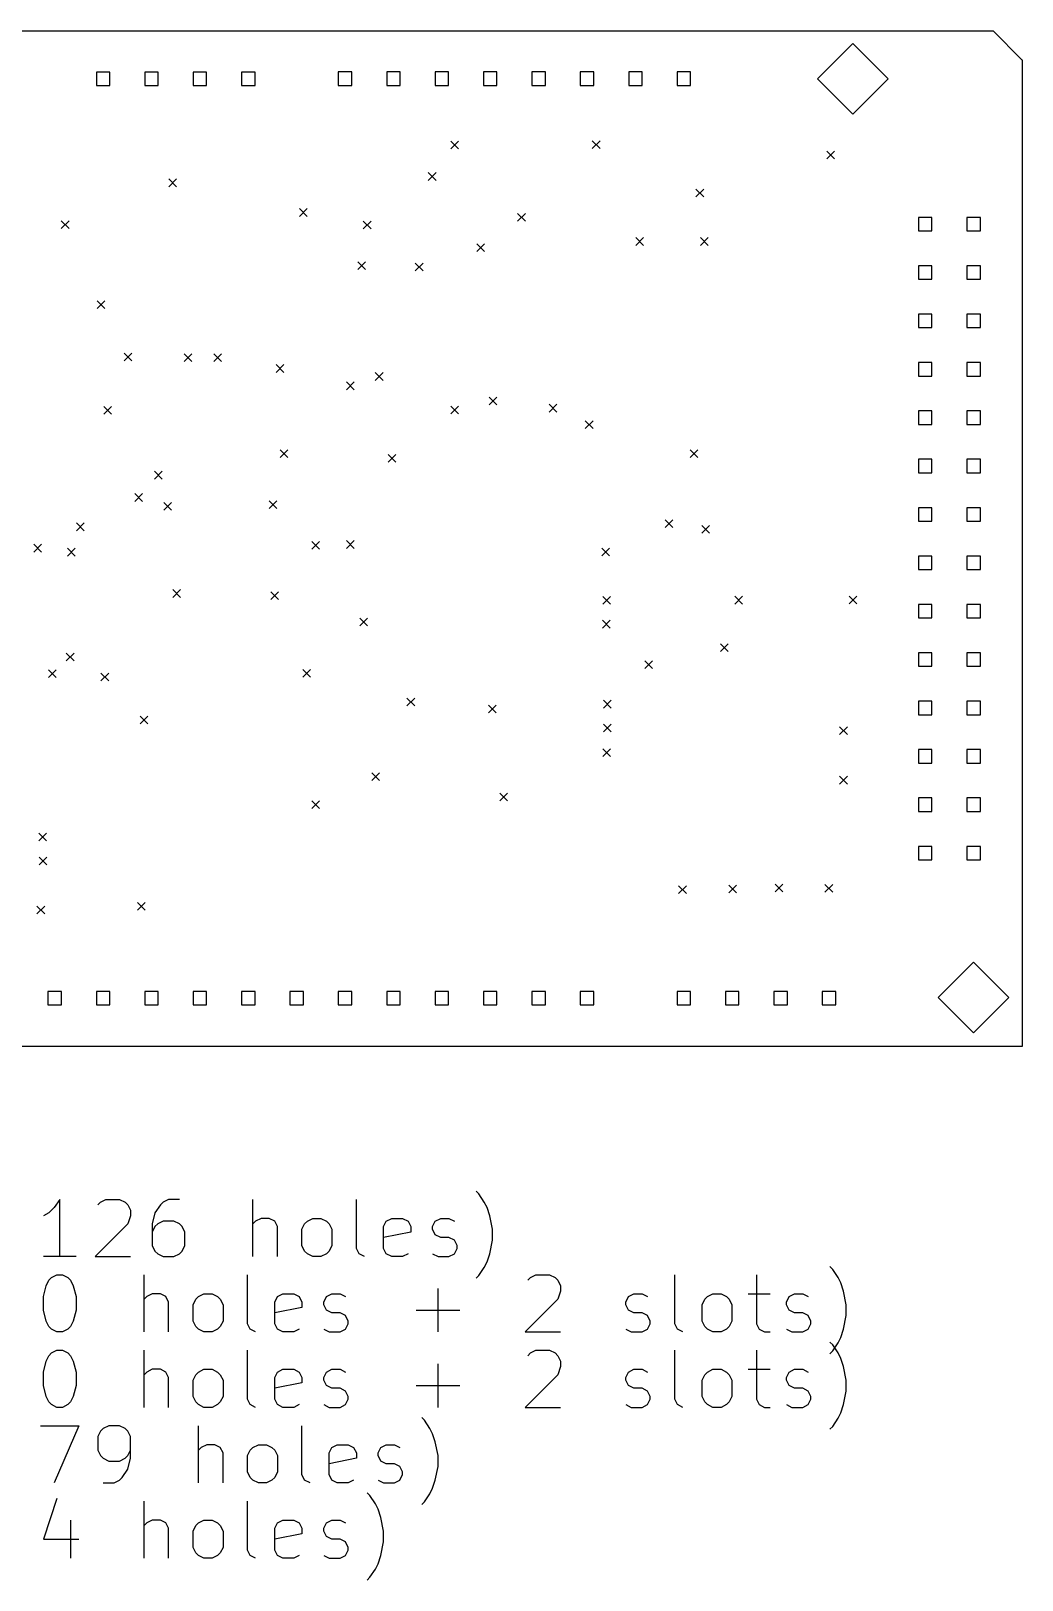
# Model space of a CAD drawing. Extents: x 87 to 190, y -142 to -60.
# Drawn here: x 138 to 190, y -141.6 to -60.3 of the extents above; entities that cross this region are included whole.
import ezdxf

# ---------------------------------------------------------------- set-up
doc = ezdxf.new("R2010")
doc.units = 0
doc.header["$MEASUREMENT"] = 0
doc.layers.add('BLACK', color=7, linetype='CONTINUOUS')

msp = doc.modelspace()

# ---------------------------------------------------------------- linework, layer by layer
at = {"layer": 'Black'}
for p, q in [((90.97, -60.27), (188.42, -60.27)), ((181.09, -60.93), (179.24, -62.78)), ((182.94, -62.78), (181.09, -60.93)), ((188.42, -60.27), (188.43, -60.27)), ((188.43, -60.27), (188.44, -60.27)), ((188.44, -60.27), (188.45, -60.27)), ((188.45, -60.27), (189.95, -61.77)), ((189.95, -61.77), (189.96, -61.78)), ((189.96, -61.78), (189.97, -61.79)), ((189.97, -61.79), (189.97, -113.53)), ((142.094, -62.4264), (141.386, -62.4264)), ((141.386, -62.4264), (141.386, -63.1336)), ((142.094, -63.1336), (142.094, -62.4264)), ((144.634, -62.4264), (143.926, -62.4264)), ((143.926, -62.4264), (143.926, -63.1336)), ((144.634, -63.1336), (144.634, -62.4264)), ((147.174, -62.4264), (146.466, -62.4264)), ((146.466, -62.4264), (146.466, -63.1336)), ((147.174, -63.1336), (147.174, -62.4264)), ((149.714, -62.4264), (149.006, -62.4264)), ((149.006, -62.4264), (149.006, -63.1336)), ((149.714, -63.1336), (149.714, -62.4264)), ((154.794, -62.4164), (154.086, -62.4164)), ((154.086, -62.4164), (154.086, -63.1236)), ((154.794, -63.1236), (154.794, -62.4164)), ((157.334, -62.4164), (156.626, -62.4164)), ((156.626, -62.4164), (156.626, -63.1236)), ((157.334, -63.1236), (157.334, -62.4164)), ((159.874, -62.4164), (159.166, -62.4164)), ((159.166, -62.4164), (159.166, -63.1236)), ((159.874, -63.1236), (159.874, -62.4164)), ((162.414, -62.4164), (161.706, -62.4164)), ((161.706, -62.4164), (161.706, -63.1236)), ((162.414, -63.1236), (162.414, -62.4164)), ((164.954, -62.4164), (164.246, -62.4164)), ((164.246, -62.4164), (164.246, -63.1236)), ((164.954, -63.1236), (164.954, -62.4164)), ((167.494, -62.4164), (166.786, -62.4164)), ((166.786, -62.4164), (166.786, -63.1236)), ((167.494, -63.1236), (167.494, -62.4164)), ((170.034, -62.4164), (169.326, -62.4164)), ((169.326, -62.4164), (169.326, -63.1236)), ((170.034, -63.1236), (170.034, -62.4164)), ((172.574, -62.4164), (171.866, -62.4164)), ((171.866, -62.4164), (171.866, -63.1236)), ((172.574, -63.1236), (172.574, -62.4164)), ((141.386, -63.1336), (142.094, -63.1336)), ((143.926, -63.1336), (144.634, -63.1336)), ((146.466, -63.1336), (147.174, -63.1336)), ((149.006, -63.1336), (149.714, -63.1336)), ((154.086, -63.1236), (154.794, -63.1236)), ((156.626, -63.1236), (157.334, -63.1236)), ((159.166, -63.1236), (159.874, -63.1236)), ((161.706, -63.1236), (162.414, -63.1236)), ((164.246, -63.1236), (164.954, -63.1236)), ((166.786, -63.1236), (167.494, -63.1236)), ((169.326, -63.1236), (170.034, -63.1236)), ((171.866, -63.1236), (172.574, -63.1236)), ((179.24, -62.78), (181.09, -64.63)), ((181.09, -64.63), (182.94, -62.78)), ((159.987, -66.0468), (160.393, -66.4532)), ((160.393, -66.0468), (159.987, -66.4532)), ((167.417, -66.0368), (167.823, -66.4432)), ((167.823, -66.0368), (167.417, -66.4432)), ((179.727, -66.5768), (180.133, -66.9832)), ((180.133, -66.5768), (179.727, -66.9832)), ((145.187, -68.0368), (145.593, -68.4432)), ((145.593, -68.0368), (145.187, -68.4432)), ((158.807, -67.7068), (159.213, -68.1132)), ((159.213, -67.7068), (158.807, -68.1132)), ((172.857, -68.5768), (173.263, -68.9832)), ((173.263, -68.5768), (172.857, -68.9832)), ((152.047, -69.5968), (152.453, -70.0032)), ((152.453, -69.5968), (152.047, -70.0032)), ((163.497, -69.8468), (163.903, -70.2532)), ((163.903, -69.8468), (163.497, -70.2532)), ((139.547, -70.2368), (139.953, -70.6432)), ((139.953, -70.2368), (139.547, -70.6432)), ((155.397, -70.2468), (155.803, -70.6532)), ((155.803, -70.2468), (155.397, -70.6532)), ((185.244, -70.0564), (184.536, -70.0564)), ((184.536, -70.0564), (184.536, -70.7636)), ((185.244, -70.7636), (185.244, -70.0564)), ((187.784, -70.0564), (187.076, -70.0564)), ((187.076, -70.0564), (187.076, -70.7636)), ((187.784, -70.7636), (187.784, -70.0564)), ((161.347, -71.4368), (161.753, -71.8432)), ((161.753, -71.4368), (161.347, -71.8432)), ((169.697, -71.1168), (170.103, -71.5232)), ((170.103, -71.1168), (169.697, -71.5232)), ((173.087, -71.1168), (173.493, -71.5232)), ((173.493, -71.1168), (173.087, -71.5232)), ((184.536, -70.7636), (185.244, -70.7636)), ((187.076, -70.7636), (187.784, -70.7636)), ((155.107, -72.3868), (155.513, -72.7932)), ((155.513, -72.3868), (155.107, -72.7932)), ((158.127, -72.4568), (158.533, -72.8632)), ((158.533, -72.4568), (158.127, -72.8632)), ((185.244, -72.5964), (184.536, -72.5964)), ((184.536, -72.5964), (184.536, -73.3036)), ((185.244, -73.3036), (185.244, -72.5964)), ((187.784, -72.5964), (187.076, -72.5964)), ((187.076, -72.5964), (187.076, -73.3036)), ((187.784, -73.3036), (187.784, -72.5964)), ((184.536, -73.3036), (185.244, -73.3036)), ((187.076, -73.3036), (187.784, -73.3036)), ((141.427, -74.4368), (141.833, -74.8432)), ((141.833, -74.4368), (141.427, -74.8432)), ((185.244, -75.1364), (184.536, -75.1364)), ((184.536, -75.1364), (184.536, -75.8436)), ((185.244, -75.8436), (185.244, -75.1364)), ((187.784, -75.1364), (187.076, -75.1364)), ((187.076, -75.1364), (187.076, -75.8436)), ((187.784, -75.8436), (187.784, -75.1364)), ((184.536, -75.8436), (185.244, -75.8436)), ((187.076, -75.8436), (187.784, -75.8436)), ((142.837, -77.1868), (143.243, -77.5932)), ((143.243, -77.1868), (142.837, -77.5932)), ((145.997, -77.2168), (146.403, -77.6232)), ((146.403, -77.2168), (145.997, -77.6232)), ((147.557, -77.2168), (147.963, -77.6232)), ((147.963, -77.2168), (147.557, -77.6232)), ((150.817, -77.7868), (151.223, -78.1932)), ((151.223, -77.7868), (150.817, -78.1932)), ((185.244, -77.6764), (184.536, -77.6764)), ((184.536, -77.6764), (184.536, -78.3836)), ((185.244, -78.3836), (185.244, -77.6764)), ((187.784, -77.6764), (187.076, -77.6764)), ((187.076, -77.6764), (187.076, -78.3836)), ((187.784, -78.3836), (187.784, -77.6764)), ((154.507, -78.6968), (154.913, -79.1032)), ((154.913, -78.6968), (154.507, -79.1032)), ((156.027, -78.2068), (156.433, -78.6132)), ((156.433, -78.2068), (156.027, -78.6132)), ((184.536, -78.3836), (185.244, -78.3836)), ((187.076, -78.3836), (187.784, -78.3836)), ((162.007, -79.4868), (162.413, -79.8932)), ((162.413, -79.4868), (162.007, -79.8932)), ((141.777, -79.9768), (142.183, -80.3832)), ((142.183, -79.9768), (141.777, -80.3832)), ((159.987, -79.9668), (160.393, -80.3732)), ((160.393, -79.9668), (159.987, -80.3732)), ((165.157, -79.8668), (165.563, -80.2732)), ((165.563, -79.8668), (165.157, -80.2732)), ((185.244, -80.2164), (184.536, -80.2164)), ((184.536, -80.2164), (184.536, -80.9236)), ((185.244, -80.9236), (185.244, -80.2164)), ((187.784, -80.2164), (187.076, -80.2164)), ((187.076, -80.2164), (187.076, -80.9236)), ((187.784, -80.9236), (187.784, -80.2164)), ((167.047, -80.7368), (167.453, -81.1432)), ((167.453, -80.7368), (167.047, -81.1432)), ((184.536, -80.9236), (185.244, -80.9236)), ((187.076, -80.9236), (187.784, -80.9236)), ((151.037, -82.2568), (151.443, -82.6632)), ((151.443, -82.2568), (151.037, -82.6632)), ((156.707, -82.4968), (157.113, -82.9032)), ((157.113, -82.4968), (156.707, -82.9032)), ((172.557, -82.2568), (172.963, -82.6632)), ((172.963, -82.2568), (172.557, -82.6632)), ((185.244, -82.7564), (184.536, -82.7564)), ((184.536, -82.7564), (184.536, -83.4636)), ((185.244, -83.4636), (185.244, -82.7564)), ((187.784, -82.7564), (187.076, -82.7564)), ((187.076, -82.7564), (187.076, -83.4636)), ((187.784, -83.4636), (187.784, -82.7564)), ((144.437, -83.3868), (144.843, -83.7932)), ((144.843, -83.3868), (144.437, -83.7932)), ((184.536, -83.4636), (185.244, -83.4636)), ((187.076, -83.4636), (187.784, -83.4636)), ((143.397, -84.5568), (143.803, -84.9632)), ((143.803, -84.5568), (143.397, -84.9632)), ((144.927, -85.0168), (145.333, -85.4232)), ((145.333, -85.0168), (144.927, -85.4232)), ((150.457, -84.9368), (150.863, -85.3432)), ((150.863, -84.9368), (150.457, -85.3432)), ((185.244, -85.2964), (184.536, -85.2964)), ((184.536, -85.2964), (184.536, -86.0036)), ((185.244, -86.0036), (185.244, -85.2964)), ((187.784, -85.2964), (187.076, -85.2964)), ((187.076, -85.2964), (187.076, -86.0036)), ((187.784, -86.0036), (187.784, -85.2964)), ((140.347, -86.0968), (140.753, -86.5032)), ((140.753, -86.0968), (140.347, -86.5032)), ((171.237, -85.9268), (171.643, -86.3332)), ((171.643, -85.9268), (171.237, -86.3332)), ((184.536, -86.0036), (185.244, -86.0036)), ((187.076, -86.0036), (187.784, -86.0036)), ((173.167, -86.2268), (173.573, -86.6332)), ((173.573, -86.2268), (173.167, -86.6332)), ((138.097, -87.2168), (138.503, -87.6232)), ((138.503, -87.2168), (138.097, -87.6232)), ((139.867, -87.4268), (140.273, -87.8332)), ((140.273, -87.4268), (139.867, -87.8332)), ((152.687, -87.0668), (153.093, -87.4732)), ((153.093, -87.0668), (152.687, -87.4732)), ((154.517, -87.0268), (154.923, -87.4332)), ((154.923, -87.0268), (154.517, -87.4332)), ((167.917, -87.4168), (168.323, -87.8232)), ((168.323, -87.4168), (167.917, -87.8232)), ((185.244, -87.8364), (184.536, -87.8364)), ((184.536, -87.8364), (184.536, -88.5436)), ((184.536, -88.5436), (185.244, -88.5436)), ((185.244, -88.5436), (185.244, -87.8364)), ((187.784, -87.8364), (187.076, -87.8364)), ((187.076, -87.8364), (187.076, -88.5436)), ((187.076, -88.5436), (187.784, -88.5436)), ((187.784, -88.5436), (187.784, -87.8364)), ((145.397, -89.5968), (145.803, -90.0032)), ((145.803, -89.5968), (145.397, -90.0032)), ((150.537, -89.7168), (150.943, -90.1232)), ((150.943, -89.7168), (150.537, -90.1232)), ((167.967, -89.9568), (168.373, -90.3632)), ((168.373, -89.9568), (167.967, -90.3632)), ((174.897, -89.9468), (175.303, -90.3532)), ((175.303, -89.9468), (174.897, -90.3532)), ((180.897, -89.9368), (181.303, -90.3432)), ((181.303, -89.9368), (180.897, -90.3432)), ((185.244, -90.3764), (184.536, -90.3764)), ((184.536, -90.3764), (184.536, -91.0836)), ((185.244, -91.0836), (185.244, -90.3764)), ((187.784, -90.3764), (187.076, -90.3764)), ((187.076, -90.3764), (187.076, -91.0836)), ((187.784, -91.0836), (187.784, -90.3764)), ((155.217, -91.0868), (155.623, -91.4932)), ((155.623, -91.0868), (155.217, -91.4932)), ((167.947, -91.2068), (168.353, -91.6132)), ((168.353, -91.2068), (167.947, -91.6132)), ((184.536, -91.0836), (185.244, -91.0836)), ((187.076, -91.0836), (187.784, -91.0836)), ((174.147, -92.4468), (174.553, -92.8532)), ((174.553, -92.4468), (174.147, -92.8532)), ((139.807, -92.9268), (140.213, -93.3332)), ((140.213, -92.9268), (139.807, -93.3332)), ((170.167, -93.3368), (170.573, -93.7432)), ((170.573, -93.3368), (170.167, -93.7432)), ((185.244, -92.9164), (184.536, -92.9164)), ((184.536, -92.9164), (184.536, -93.6236)), ((185.244, -93.6236), (185.244, -92.9164)), ((187.784, -92.9164), (187.076, -92.9164)), ((187.076, -92.9164), (187.076, -93.6236)), ((187.784, -93.6236), (187.784, -92.9164)), ((138.867, -93.8068), (139.273, -94.2132)), ((139.273, -93.8068), (138.867, -94.2132)), ((141.627, -93.9768), (142.033, -94.3832)), ((142.033, -93.9768), (141.627, -94.3832)), ((152.227, -93.7868), (152.633, -94.1932)), ((152.633, -93.7868), (152.227, -94.1932)), ((184.536, -93.6236), (185.244, -93.6236)), ((187.076, -93.6236), (187.784, -93.6236)), ((157.687, -95.2968), (158.093, -95.7032)), ((158.093, -95.2968), (157.687, -95.7032)), ((161.967, -95.6568), (162.373, -96.0632)), ((162.373, -95.6568), (161.967, -96.0632)), ((167.997, -95.4068), (168.403, -95.8132)), ((168.403, -95.4068), (167.997, -95.8132)), ((185.244, -95.4564), (184.536, -95.4564)), ((184.536, -95.4564), (184.536, -96.1636)), ((185.244, -96.1636), (185.244, -95.4564)), ((187.784, -95.4564), (187.076, -95.4564)), ((187.076, -95.4564), (187.076, -96.1636)), ((187.784, -96.1636), (187.784, -95.4564)), ((143.677, -96.2368), (144.083, -96.6432)), ((144.083, -96.2368), (143.677, -96.6432)), ((167.997, -96.6568), (168.403, -97.0632)), ((168.403, -96.6568), (167.997, -97.0632)), ((184.536, -96.1636), (185.244, -96.1636)), ((187.076, -96.1636), (187.784, -96.1636)), ((180.397, -96.7968), (180.803, -97.2032)), ((180.803, -96.7968), (180.397, -97.2032)), ((167.967, -97.9468), (168.373, -98.3532)), ((168.373, -97.9468), (167.967, -98.3532)), ((185.244, -97.9964), (184.536, -97.9964)), ((184.536, -97.9964), (184.536, -98.7036)), ((185.244, -98.7036), (185.244, -97.9964)), ((187.784, -97.9964), (187.076, -97.9964)), ((187.076, -97.9964), (187.076, -98.7036)), ((187.784, -98.7036), (187.784, -97.9964)), ((155.847, -99.2068), (156.253, -99.6132)), ((156.253, -99.2068), (155.847, -99.6132)), ((184.536, -98.7036), (185.244, -98.7036)), ((187.076, -98.7036), (187.784, -98.7036)), ((180.397, -99.3968), (180.803, -99.8032)), ((180.803, -99.3968), (180.397, -99.8032)), ((152.687, -100.687), (153.093, -101.093)), ((153.093, -100.687), (152.687, -101.093)), ((162.557, -100.277), (162.963, -100.683)), ((162.963, -100.277), (162.557, -100.683)), ((185.244, -100.536), (184.536, -100.536)), ((184.536, -100.536), (184.536, -101.244)), ((185.244, -101.244), (185.244, -100.536)), ((187.784, -100.536), (187.076, -100.536)), ((187.076, -100.536), (187.076, -101.244)), ((187.784, -101.244), (187.784, -100.536)), ((184.536, -101.244), (185.244, -101.244)), ((187.076, -101.244), (187.784, -101.244)), ((138.367, -102.377), (138.773, -102.783)), ((138.773, -102.377), (138.367, -102.783)), ((185.244, -103.076), (184.536, -103.076)), ((184.536, -103.076), (184.536, -103.784)), ((185.244, -103.784), (185.244, -103.076)), ((187.784, -103.076), (187.076, -103.076)), ((187.076, -103.076), (187.076, -103.784)), ((187.784, -103.784), (187.784, -103.076)), ((138.377, -103.647), (138.783, -104.053)), ((138.783, -103.647), (138.377, -104.053)), ((184.536, -103.784), (185.244, -103.784)), ((187.076, -103.784), (187.784, -103.784)), ((171.947, -105.147), (172.353, -105.553)), ((172.353, -105.147), (171.947, -105.553)), ((174.587, -105.107), (174.993, -105.513)), ((174.993, -105.107), (174.587, -105.513)), ((177.007, -105.057), (177.413, -105.463)), ((177.413, -105.057), (177.007, -105.463)), ((179.627, -105.077), (180.033, -105.483)), ((180.033, -105.077), (179.627, -105.483)), ((138.267, -106.217), (138.673, -106.623)), ((138.673, -106.217), (138.267, -106.623)), ((143.547, -106.017), (143.953, -106.423)), ((143.953, -106.017), (143.547, -106.423)), ((187.42, -109.16), (185.57, -111.01)), ((189.27, -111.01), (187.42, -109.16)), ((139.554, -110.686), (138.846, -110.686)), ((138.846, -110.686), (138.846, -111.394)), ((138.846, -111.394), (139.554, -111.394)), ((139.554, -111.394), (139.554, -110.686)), ((142.094, -110.686), (141.386, -110.686)), ((141.386, -110.686), (141.386, -111.394)), ((141.386, -111.394), (142.094, -111.394)), ((142.094, -111.394), (142.094, -110.686)), ((144.634, -110.686), (143.926, -110.686)), ((143.926, -110.686), (143.926, -111.394)), ((143.926, -111.394), (144.634, -111.394)), ((144.634, -111.394), (144.634, -110.686)), ((147.174, -110.686), (146.466, -110.686)), ((146.466, -110.686), (146.466, -111.394)), ((146.466, -111.394), (147.174, -111.394)), ((147.174, -111.394), (147.174, -110.686)), ((149.714, -110.686), (149.006, -110.686)), ((149.006, -110.686), (149.006, -111.394)), ((149.006, -111.394), (149.714, -111.394)), ((149.714, -111.394), (149.714, -110.686)), ((152.254, -110.686), (151.546, -110.686)), ((151.546, -110.686), (151.546, -111.394)), ((151.546, -111.394), (152.254, -111.394)), ((152.254, -111.394), (152.254, -110.686)), ((154.794, -110.686), (154.086, -110.686)), ((154.086, -110.686), (154.086, -111.394)), ((154.086, -111.394), (154.794, -111.394)), ((154.794, -111.394), (154.794, -110.686)), ((157.334, -110.686), (156.626, -110.686)), ((156.626, -110.686), (156.626, -111.394)), ((156.626, -111.394), (157.334, -111.394)), ((157.334, -111.394), (157.334, -110.686)), ((159.874, -110.686), (159.166, -110.686)), ((159.166, -110.686), (159.166, -111.394)), ((159.166, -111.394), (159.874, -111.394)), ((159.874, -111.394), (159.874, -110.686)), ((162.414, -110.686), (161.706, -110.686)), ((161.706, -110.686), (161.706, -111.394)), ((161.706, -111.394), (162.414, -111.394)), ((162.414, -111.394), (162.414, -110.686)), ((164.954, -110.686), (164.246, -110.686)), ((164.246, -110.686), (164.246, -111.394)), ((164.246, -111.394), (164.954, -111.394)), ((164.954, -111.394), (164.954, -110.686)), ((167.494, -110.686), (166.786, -110.686)), ((166.786, -110.686), (166.786, -111.394)), ((166.786, -111.394), (167.494, -111.394)), ((167.494, -111.394), (167.494, -110.686)), ((172.574, -110.686), (171.866, -110.686)), ((171.866, -110.686), (171.866, -111.394)), ((171.866, -111.394), (172.574, -111.394)), ((172.574, -111.394), (172.574, -110.686)), ((175.114, -110.686), (174.406, -110.686)), ((174.406, -110.686), (174.406, -111.394)), ((174.406, -111.394), (175.114, -111.394)), ((175.114, -111.394), (175.114, -110.686)), ((177.654, -110.686), (176.946, -110.686)), ((176.946, -110.686), (176.946, -111.394)), ((176.946, -111.394), (177.654, -111.394)), ((177.654, -111.394), (177.654, -110.686)), ((180.194, -110.686), (179.486, -110.686)), ((179.486, -110.686), (179.486, -111.394)), ((179.486, -111.394), (180.194, -111.394)), ((180.194, -111.394), (180.194, -110.686)), ((185.57, -111.01), (187.42, -112.86)), ((187.42, -112.86), (189.27, -111.01)), ((189.97, -113.58), (90.94, -113.58)), ((189.97, -113.53), (189.97, -113.54)), ((189.97, -113.54), (189.97, -113.55)), ((189.97, -113.55), (189.97, -113.56)), ((189.97, -113.56), (189.97, -113.58)), ((139.461, -121.607), (139.176, -122.036)), ((139.461, -124.607), (139.461, -121.607)), ((141.461, -121.893), (141.604, -121.75)), ((141.604, -121.75), (141.89, -121.607)), ((141.89, -121.607), (142.604, -121.607)), ((142.604, -121.607), (142.89, -121.75)), ((142.89, -121.75), (143.033, -121.893)), ((143.033, -121.893), (143.176, -122.179)), ((144.747, -121.893), (144.461, -122.321)), ((144.89, -121.75), (144.747, -121.893)), ((145.176, -121.607), (144.89, -121.75)), ((145.747, -121.607), (145.176, -121.607)), ((149.604, -124.607), (149.604, -121.607)), ((155.033, -124.179), (155.033, -121.607)), ((161.461, -121.321), (161.319, -121.179)), ((161.747, -121.75), (161.461, -121.321)), ((161.89, -122.036), (161.747, -121.75)), ((138.89, -122.321), (138.604, -122.464)), ((139.176, -122.036), (138.89, -122.321)), ((143.176, -122.464), (143.033, -122.893)), ((143.176, -122.179), (143.176, -122.464)), ((144.461, -122.321), (144.319, -122.893)), ((144.89, -122.75), (144.604, -122.893)), ((145.461, -122.75), (144.89, -122.75)), ((145.747, -122.893), (145.461, -122.75)), ((149.747, -122.75), (149.604, -122.893)), ((150.033, -122.607), (149.747, -122.75)), ((150.461, -122.607), (150.033, -122.607)), ((150.747, -122.75), (150.461, -122.607)), ((150.89, -123.036), (150.747, -122.75)), ((152.319, -122.893), (152.461, -122.75)), ((152.461, -122.75), (152.747, -122.607)), ((152.747, -122.607), (153.176, -122.607)), ((153.176, -122.607), (153.461, -122.75)), ((153.461, -122.75), (153.604, -122.893)), ((156.461, -123.036), (156.604, -122.75)), ((156.604, -122.75), (156.89, -122.607)), ((156.89, -122.607), (157.461, -122.607)), ((157.461, -122.607), (157.747, -122.75)), ((157.747, -122.75), (157.89, -123.036)), ((159.033, -123.036), (159.176, -122.75)), ((159.176, -122.75), (159.461, -122.607)), ((159.461, -122.607), (159.89, -122.607)), ((159.89, -122.607), (160.176, -122.75)), ((162.033, -122.464), (161.89, -122.036)), ((162.176, -123.179), (162.033, -122.464)), ((143.033, -122.893), (141.319, -124.607)), ((144.319, -122.893), (144.319, -124.036)), ((144.461, -123.036), (144.319, -123.321)), ((144.604, -122.893), (144.461, -123.036)), ((145.89, -123.036), (145.747, -122.893)), ((146.033, -123.321), (145.89, -123.036)), ((146.033, -124.036), (146.033, -123.321)), ((150.89, -124.607), (150.89, -123.036)), ((152.176, -123.179), (152.319, -122.893)), ((152.176, -124.036), (152.176, -123.179)), ((153.604, -122.893), (153.747, -123.179)), ((153.747, -123.179), (153.747, -124.036)), ((156.461, -124.179), (156.461, -123.036)), ((157.89, -123.321), (156.461, -123.607)), ((157.89, -123.036), (157.89, -123.321)), ((159.033, -123.179), (159.033, -123.036)), ((159.176, -123.464), (159.033, -123.179)), ((159.461, -123.607), (159.176, -123.464)), ((162.176, -123.75), (162.176, -123.179)), ((144.319, -124.036), (144.461, -124.321)), ((144.461, -124.321), (144.604, -124.464)), ((145.747, -124.464), (145.89, -124.321)), ((145.89, -124.321), (146.033, -124.036)), ((152.319, -124.321), (152.176, -124.036)), ((152.461, -124.464), (152.319, -124.321)), ((153.604, -124.321), (153.461, -124.464)), ((153.747, -124.036), (153.604, -124.321)), ((155.176, -124.464), (155.033, -124.179)), ((156.604, -124.464), (156.461, -124.179)), ((159.89, -123.607), (159.461, -123.607)), ((160.176, -123.75), (159.89, -123.607)), ((160.319, -124.036), (160.176, -123.75)), ((160.176, -124.464), (160.319, -124.179)), ((160.319, -124.179), (160.319, -124.036)), ((162.033, -124.464), (162.176, -123.75)), ((140.319, -124.607), (138.604, -124.607)), ((141.319, -124.607), (143.176, -124.607)), ((144.604, -124.464), (144.89, -124.607)), ((144.89, -124.607), (145.461, -124.607)), ((145.461, -124.607), (145.747, -124.464)), ((152.747, -124.607), (152.461, -124.464)), ((153.176, -124.607), (152.747, -124.607)), ((153.461, -124.464), (153.176, -124.607)), ((155.461, -124.607), (155.176, -124.464)), ((156.89, -124.607), (156.604, -124.464)), ((157.461, -124.607), (156.89, -124.607)), ((157.747, -124.464), (157.461, -124.607)), ((159.033, -124.464), (159.319, -124.607)), ((159.319, -124.607), (159.89, -124.607)), ((159.89, -124.607), (160.176, -124.464)), ((161.461, -125.607), (161.747, -125.179)), ((161.747, -125.179), (161.89, -124.893)), ((161.89, -124.893), (162.033, -124.464)), ((180.033, -125.281), (179.89, -125.139)), ((138.747, -126.139), (138.89, -125.853)), ((138.89, -125.853), (139.033, -125.71)), ((139.033, -125.71), (139.319, -125.567)), ((139.319, -125.567), (139.604, -125.567)), ((139.604, -125.567), (139.89, -125.71)), ((139.89, -125.71), (140.033, -125.853)), ((140.033, -125.853), (140.176, -126.139)), ((143.89, -128.567), (143.89, -125.567)), ((149.319, -128.139), (149.319, -125.567)), ((161.319, -125.75), (161.461, -125.607)), ((164.033, -125.853), (164.176, -125.71)), ((164.176, -125.71), (164.461, -125.567)), ((164.461, -125.567), (165.176, -125.567)), ((165.176, -125.567), (165.461, -125.71)), ((165.461, -125.71), (165.604, -125.853)), ((165.604, -125.853), (165.747, -126.139)), ((171.747, -128.139), (171.747, -125.567)), ((176.033, -125.567), (176.033, -128.139)), ((180.319, -125.71), (180.033, -125.281)), ((180.461, -125.996), (180.319, -125.71)), ((180.604, -126.424), (180.461, -125.996)), ((138.604, -126.71), (138.747, -126.139)), ((138.604, -127.424), (138.604, -126.71)), ((140.176, -126.139), (140.319, -126.71)), ((140.319, -126.71), (140.319, -127.424)), ((144.033, -126.71), (143.89, -126.853)), ((144.319, -126.567), (144.033, -126.71)), ((144.747, -126.567), (144.319, -126.567)), ((145.033, -126.71), (144.747, -126.567)), ((145.176, -126.996), (145.033, -126.71)), ((146.461, -127.139), (146.604, -126.853)), ((146.604, -126.853), (146.747, -126.71)), ((146.747, -126.71), (147.033, -126.567)), ((147.033, -126.567), (147.461, -126.567)), ((147.461, -126.567), (147.747, -126.71)), ((147.747, -126.71), (147.89, -126.853)), ((147.89, -126.853), (148.033, -127.139)), ((150.747, -126.996), (150.89, -126.71)), ((150.89, -126.71), (151.176, -126.567)), ((151.176, -126.567), (151.747, -126.567)), ((151.747, -126.567), (152.033, -126.71)), ((152.033, -126.71), (152.176, -126.996)), ((153.319, -126.996), (153.461, -126.71)), ((153.461, -126.71), (153.747, -126.567)), ((153.747, -126.567), (154.176, -126.567)), ((154.176, -126.567), (154.461, -126.71)), ((159.319, -128.567), (159.319, -126.281)), ((165.604, -126.853), (163.89, -128.567)), ((165.747, -126.424), (165.604, -126.853)), ((165.747, -126.139), (165.747, -126.424)), ((169.176, -126.996), (169.319, -126.71)), ((169.319, -126.71), (169.604, -126.567)), ((169.604, -126.567), (170.033, -126.567)), ((170.033, -126.567), (170.319, -126.71)), ((173.176, -127.139), (173.319, -126.853)), ((173.319, -126.853), (173.461, -126.71)), ((173.461, -126.71), (173.747, -126.567)), ((173.747, -126.567), (174.176, -126.567)), ((174.176, -126.567), (174.461, -126.71)), ((174.461, -126.71), (174.604, -126.853)), ((174.604, -126.853), (174.747, -127.139)), ((175.604, -126.567), (176.747, -126.567)), ((177.604, -126.996), (177.747, -126.71)), ((177.747, -126.71), (178.033, -126.567)), ((178.033, -126.567), (178.461, -126.567)), ((178.461, -126.567), (178.747, -126.71)), ((180.747, -127.139), (180.604, -126.424)), ((138.747, -127.996), (138.604, -127.424)), ((140.319, -127.424), (140.176, -127.996)), ((145.176, -128.567), (145.176, -126.996)), ((146.461, -127.996), (146.461, -127.139)), ((148.033, -127.139), (148.033, -127.996)), ((150.747, -128.139), (150.747, -126.996)), ((152.176, -127.281), (150.747, -127.567)), ((152.176, -126.996), (152.176, -127.281)), ((153.319, -127.139), (153.319, -126.996)), ((153.461, -127.424), (153.319, -127.139)), ((153.747, -127.567), (153.461, -127.424)), ((154.176, -127.567), (153.747, -127.567)), ((154.461, -127.71), (154.176, -127.567)), ((158.176, -127.424), (160.461, -127.424)), ((169.176, -127.139), (169.176, -126.996)), ((169.319, -127.424), (169.176, -127.139)), ((169.604, -127.567), (169.319, -127.424)), ((170.033, -127.567), (169.604, -127.567)), ((170.319, -127.71), (170.033, -127.567)), ((173.176, -127.996), (173.176, -127.139)), ((174.747, -127.139), (174.747, -127.996)), ((177.604, -127.139), (177.604, -126.996)), ((177.747, -127.424), (177.604, -127.139)), ((178.033, -127.567), (177.747, -127.424)), ((178.461, -127.567), (178.033, -127.567)), ((178.747, -127.71), (178.461, -127.567)), ((180.747, -127.71), (180.747, -127.139)), ((138.89, -128.281), (138.747, -127.996)), ((139.033, -128.424), (138.89, -128.281)), ((139.319, -128.567), (139.033, -128.424)), ((139.89, -128.424), (139.604, -128.567)), ((140.033, -128.281), (139.89, -128.424)), ((140.176, -127.996), (140.033, -128.281)), ((146.604, -128.281), (146.461, -127.996)), ((146.747, -128.424), (146.604, -128.281)), ((147.033, -128.567), (146.747, -128.424)), ((147.747, -128.424), (147.461, -128.567)), ((147.89, -128.281), (147.747, -128.424)), ((148.033, -127.996), (147.89, -128.281)), ((149.461, -128.424), (149.319, -128.139)), ((149.747, -128.567), (149.461, -128.424)), ((150.89, -128.424), (150.747, -128.139)), ((151.176, -128.567), (150.89, -128.424)), ((152.033, -128.424), (151.747, -128.567)), ((153.319, -128.424), (153.604, -128.567)), ((154.176, -128.567), (154.461, -128.424)), ((154.604, -127.996), (154.461, -127.71)), ((154.461, -128.424), (154.604, -128.139)), ((154.604, -128.139), (154.604, -127.996)), ((169.176, -128.424), (169.461, -128.567)), ((170.033, -128.567), (170.319, -128.424)), ((170.461, -127.996), (170.319, -127.71)), ((170.319, -128.424), (170.461, -128.139)), ((170.461, -128.139), (170.461, -127.996)), ((171.89, -128.424), (171.747, -128.139)), ((172.176, -128.567), (171.89, -128.424)), ((173.319, -128.281), (173.176, -127.996)), ((173.461, -128.424), (173.319, -128.281)), ((173.747, -128.567), (173.461, -128.424)), ((174.461, -128.424), (174.176, -128.567)), ((174.604, -128.281), (174.461, -128.424)), ((174.747, -127.996), (174.604, -128.281)), ((176.033, -128.139), (176.176, -128.424)), ((176.176, -128.424), (176.461, -128.567)), ((177.604, -128.424), (177.89, -128.567)), ((178.461, -128.567), (178.747, -128.424)), ((178.89, -127.996), (178.747, -127.71)), ((178.747, -128.424), (178.89, -128.139)), ((178.89, -128.139), (178.89, -127.996)), ((180.461, -128.853), (180.604, -128.424)), ((180.604, -128.424), (180.747, -127.71)), ((139.604, -128.567), (139.319, -128.567)), ((147.461, -128.567), (147.033, -128.567)), ((151.747, -128.567), (151.176, -128.567)), ((153.604, -128.567), (154.176, -128.567)), ((163.89, -128.567), (165.747, -128.567)), ((169.461, -128.567), (170.033, -128.567)), ((174.176, -128.567), (173.747, -128.567)), ((176.461, -128.567), (176.747, -128.567)), ((177.89, -128.567), (178.461, -128.567)), ((180.033, -129.241), (179.89, -129.099)), ((180.033, -129.567), (180.319, -129.139)), ((180.319, -129.67), (180.033, -129.241)), ((180.319, -129.139), (180.461, -128.853)), ((138.604, -130.67), (138.747, -130.099)), ((138.747, -130.099), (138.89, -129.813)), ((138.89, -129.813), (139.033, -129.67)), ((139.033, -129.67), (139.319, -129.527)), ((139.319, -129.527), (139.604, -129.527)), ((139.604, -129.527), (139.89, -129.67)), ((139.89, -129.67), (140.033, -129.813)), ((140.033, -129.813), (140.176, -130.099)), ((140.176, -130.099), (140.319, -130.67)), ((143.89, -132.527), (143.89, -129.527)), ((149.319, -132.099), (149.319, -129.527)), ((164.033, -129.813), (164.176, -129.67)), ((164.176, -129.67), (164.461, -129.527)), ((164.461, -129.527), (165.176, -129.527)), ((165.176, -129.527), (165.461, -129.67)), ((165.461, -129.67), (165.604, -129.813)), ((165.604, -129.813), (165.747, -130.099)), ((165.747, -130.099), (165.747, -130.384)), ((171.747, -132.099), (171.747, -129.527)), ((176.033, -129.527), (176.033, -132.099)), ((179.89, -129.71), (180.033, -129.567)), ((180.461, -129.956), (180.319, -129.67)), ((180.604, -130.384), (180.461, -129.956)), ((138.604, -131.384), (138.604, -130.67)), ((140.319, -130.67), (140.319, -131.384)), ((144.033, -130.67), (143.89, -130.813)), ((144.319, -130.527), (144.033, -130.67)), ((144.747, -130.527), (144.319, -130.527)), ((145.033, -130.67), (144.747, -130.527)), ((145.176, -130.956), (145.033, -130.67)), ((146.461, -131.099), (146.604, -130.813)), ((146.604, -130.813), (146.747, -130.67)), ((146.747, -130.67), (147.033, -130.527)), ((147.033, -130.527), (147.461, -130.527)), ((147.461, -130.527), (147.747, -130.67)), ((147.747, -130.67), (147.89, -130.813)), ((147.89, -130.813), (148.033, -131.099)), ((150.747, -130.956), (150.89, -130.67)), ((150.89, -130.67), (151.176, -130.527)), ((151.176, -130.527), (151.747, -130.527)), ((151.747, -130.527), (152.033, -130.67)), ((152.033, -130.67), (152.176, -130.956)), ((153.319, -130.956), (153.461, -130.67)), ((153.461, -130.67), (153.747, -130.527)), ((153.747, -130.527), (154.176, -130.527)), ((154.176, -130.527), (154.461, -130.67)), ((159.319, -132.527), (159.319, -130.241)), ((165.604, -130.813), (163.89, -132.527)), ((165.747, -130.384), (165.604, -130.813)), ((169.176, -130.956), (169.319, -130.67)), ((169.319, -130.67), (169.604, -130.527)), ((169.604, -130.527), (170.033, -130.527)), ((170.033, -130.527), (170.319, -130.67)), ((173.176, -131.099), (173.319, -130.813)), ((173.319, -130.813), (173.461, -130.67)), ((173.461, -130.67), (173.747, -130.527)), ((173.747, -130.527), (174.176, -130.527)), ((174.176, -130.527), (174.461, -130.67)), ((174.461, -130.67), (174.604, -130.813)), ((174.604, -130.813), (174.747, -131.099)), ((175.604, -130.527), (176.747, -130.527)), ((177.604, -130.956), (177.747, -130.67)), ((177.747, -130.67), (178.033, -130.527)), ((178.033, -130.527), (178.461, -130.527)), ((178.461, -130.527), (178.747, -130.67)), ((180.747, -131.099), (180.604, -130.384)), ((138.747, -131.956), (138.604, -131.384)), ((140.319, -131.384), (140.176, -131.956)), ((145.176, -132.527), (145.176, -130.956)), ((146.461, -131.956), (146.461, -131.099)), ((148.033, -131.099), (148.033, -131.956)), ((150.747, -132.099), (150.747, -130.956)), ((152.176, -131.241), (150.747, -131.527)), ((152.176, -130.956), (152.176, -131.241)), ((153.319, -131.099), (153.319, -130.956)), ((153.461, -131.384), (153.319, -131.099)), ((153.747, -131.527), (153.461, -131.384)), ((154.176, -131.527), (153.747, -131.527)), ((154.461, -131.67), (154.176, -131.527)), ((154.604, -131.956), (154.461, -131.67)), ((158.176, -131.384), (160.461, -131.384)), ((169.176, -131.099), (169.176, -130.956)), ((169.319, -131.384), (169.176, -131.099)), ((169.604, -131.527), (169.319, -131.384)), ((170.033, -131.527), (169.604, -131.527)), ((170.319, -131.67), (170.033, -131.527)), ((170.461, -131.956), (170.319, -131.67)), ((173.176, -131.956), (173.176, -131.099)), ((174.747, -131.099), (174.747, -131.956)), ((177.604, -131.099), (177.604, -130.956)), ((177.747, -131.384), (177.604, -131.099)), ((178.033, -131.527), (177.747, -131.384)), ((178.461, -131.527), (178.033, -131.527)), ((178.747, -131.67), (178.461, -131.527)), ((178.89, -131.956), (178.747, -131.67)), ((180.604, -132.384), (180.747, -131.67)), ((180.747, -131.67), (180.747, -131.099)), ((138.89, -132.241), (138.747, -131.956)), ((139.033, -132.384), (138.89, -132.241)), ((139.319, -132.527), (139.033, -132.384)), ((139.604, -132.527), (139.319, -132.527)), ((139.89, -132.384), (139.604, -132.527)), ((140.033, -132.241), (139.89, -132.384)), ((140.176, -131.956), (140.033, -132.241)), ((146.604, -132.241), (146.461, -131.956)), ((146.747, -132.384), (146.604, -132.241)), ((147.033, -132.527), (146.747, -132.384)), ((147.461, -132.527), (147.033, -132.527)), ((147.747, -132.384), (147.461, -132.527)), ((147.89, -132.241), (147.747, -132.384)), ((148.033, -131.956), (147.89, -132.241)), ((149.461, -132.384), (149.319, -132.099)), ((149.747, -132.527), (149.461, -132.384)), ((150.89, -132.384), (150.747, -132.099)), ((151.176, -132.527), (150.89, -132.384)), ((151.747, -132.527), (151.176, -132.527)), ((152.033, -132.384), (151.747, -132.527)), ((153.319, -132.384), (153.604, -132.527)), ((153.604, -132.527), (154.176, -132.527)), ((154.176, -132.527), (154.461, -132.384)), ((154.461, -132.384), (154.604, -132.099)), ((154.604, -132.099), (154.604, -131.956)), ((163.89, -132.527), (165.747, -132.527)), ((169.176, -132.384), (169.461, -132.527)), ((169.461, -132.527), (170.033, -132.527)), ((170.033, -132.527), (170.319, -132.384)), ((170.319, -132.384), (170.461, -132.099)), ((170.461, -132.099), (170.461, -131.956)), ((171.89, -132.384), (171.747, -132.099)), ((172.176, -132.527), (171.89, -132.384)), ((173.319, -132.241), (173.176, -131.956)), ((173.461, -132.384), (173.319, -132.241)), ((173.747, -132.527), (173.461, -132.384)), ((174.176, -132.527), (173.747, -132.527)), ((174.461, -132.384), (174.176, -132.527)), ((174.604, -132.241), (174.461, -132.384)), ((174.747, -131.956), (174.604, -132.241)), ((176.033, -132.099), (176.176, -132.384)), ((176.176, -132.384), (176.461, -132.527)), ((176.461, -132.527), (176.747, -132.527)), ((177.604, -132.384), (177.89, -132.527)), ((177.89, -132.527), (178.461, -132.527)), ((178.461, -132.527), (178.747, -132.384)), ((178.747, -132.384), (178.89, -132.099)), ((178.89, -132.099), (178.89, -131.956)), ((180.461, -132.813), (180.604, -132.384)), ((158.604, -133.201), (158.461, -133.059)), ((158.89, -133.63), (158.604, -133.201)), ((180.033, -133.527), (180.319, -133.099)), ((180.319, -133.099), (180.461, -132.813)), ((138.461, -133.487), (140.461, -133.487)), ((140.461, -133.487), (139.176, -136.487)), ((141.604, -133.773), (141.461, -134.059)), ((141.461, -134.059), (141.461, -134.773)), ((141.747, -133.63), (141.604, -133.773)), ((142.033, -133.487), (141.747, -133.63)), ((142.604, -133.487), (142.033, -133.487)), ((142.89, -133.63), (142.604, -133.487)), ((143.033, -133.773), (142.89, -133.63)), ((143.176, -134.059), (143.033, -133.773)), ((143.176, -135.201), (143.176, -134.059)), ((146.747, -136.487), (146.747, -133.487)), ((152.176, -136.059), (152.176, -133.487)), ((159.033, -133.916), (158.89, -133.63)), ((159.176, -134.344), (159.033, -133.916)), ((179.89, -133.67), (180.033, -133.527)), ((141.461, -134.773), (141.604, -135.059)), ((143.033, -135.059), (143.176, -134.773)), ((146.89, -134.63), (146.747, -134.773)), ((147.176, -134.487), (146.89, -134.63)), ((147.604, -134.487), (147.176, -134.487)), ((147.89, -134.63), (147.604, -134.487)), ((148.033, -134.916), (147.89, -134.63)), ((148.033, -136.487), (148.033, -134.916)), ((149.319, -135.059), (149.461, -134.773)), ((149.461, -134.773), (149.604, -134.63)), ((149.604, -134.63), (149.89, -134.487)), ((149.89, -134.487), (150.319, -134.487)), ((150.319, -134.487), (150.604, -134.63)), ((150.604, -134.63), (150.747, -134.773)), ((150.747, -134.773), (150.89, -135.059)), ((153.604, -134.916), (153.747, -134.63)), ((153.604, -136.059), (153.604, -134.916)), ((153.747, -134.63), (154.033, -134.487)), ((154.033, -134.487), (154.604, -134.487)), ((154.604, -134.487), (154.89, -134.63)), ((154.89, -134.63), (155.033, -134.916)), ((155.033, -134.916), (155.033, -135.201)), ((156.176, -134.916), (156.319, -134.63)), ((156.176, -135.059), (156.176, -134.916)), ((156.319, -134.63), (156.604, -134.487)), ((156.604, -134.487), (157.033, -134.487)), ((157.033, -134.487), (157.319, -134.63)), ((159.319, -135.059), (159.176, -134.344)), ((141.604, -135.059), (141.747, -135.201)), ((141.747, -135.201), (142.033, -135.344)), ((142.033, -135.344), (142.604, -135.344)), ((142.604, -135.344), (142.89, -135.201)), ((142.747, -136.201), (143.033, -135.773)), ((142.89, -135.201), (143.033, -135.059)), ((143.033, -135.773), (143.176, -135.201)), ((149.319, -135.916), (149.319, -135.059)), ((150.89, -135.059), (150.89, -135.916)), ((155.033, -135.201), (153.604, -135.487)), ((156.319, -135.344), (156.176, -135.059)), ((156.604, -135.487), (156.319, -135.344)), ((157.033, -135.487), (156.604, -135.487)), ((157.319, -135.63), (157.033, -135.487)), ((157.461, -135.916), (157.319, -135.63)), ((159.176, -136.344), (159.319, -135.63)), ((159.319, -135.63), (159.319, -135.059)), ((141.747, -136.487), (142.319, -136.487)), ((142.319, -136.487), (142.604, -136.344)), ((142.604, -136.344), (142.747, -136.201)), ((149.461, -136.201), (149.319, -135.916)), ((149.604, -136.344), (149.461, -136.201)), ((149.89, -136.487), (149.604, -136.344)), ((150.319, -136.487), (149.89, -136.487)), ((150.604, -136.344), (150.319, -136.487)), ((150.747, -136.201), (150.604, -136.344)), ((150.89, -135.916), (150.747, -136.201)), ((152.319, -136.344), (152.176, -136.059)), ((152.604, -136.487), (152.319, -136.344)), ((153.747, -136.344), (153.604, -136.059)), ((154.033, -136.487), (153.747, -136.344)), ((154.604, -136.487), (154.033, -136.487)), ((154.89, -136.344), (154.604, -136.487)), ((156.176, -136.344), (156.461, -136.487)), ((156.461, -136.487), (157.033, -136.487)), ((157.033, -136.487), (157.319, -136.344)), ((157.319, -136.344), (157.461, -136.059)), ((157.461, -136.059), (157.461, -135.916)), ((159.033, -136.773), (159.176, -136.344)), ((139.319, -137.304), (138.604, -139.447)), ((155.747, -137.161), (155.604, -137.019)), ((156.033, -137.59), (155.747, -137.161)), ((158.604, -137.487), (158.89, -137.059)), ((158.89, -137.059), (159.033, -136.773)), ((143.89, -140.447), (143.89, -137.447)), ((149.319, -140.019), (149.319, -137.447)), ((156.176, -137.876), (156.033, -137.59)), ((156.319, -138.304), (156.176, -137.876)), ((158.461, -137.63), (158.604, -137.487)), ((140.033, -138.447), (140.033, -140.447)), ((144.033, -138.59), (143.89, -138.733)), ((144.319, -138.447), (144.033, -138.59)), ((144.747, -138.447), (144.319, -138.447)), ((145.033, -138.59), (144.747, -138.447)), ((145.176, -138.876), (145.033, -138.59)), ((145.176, -140.447), (145.176, -138.876)), ((146.461, -139.019), (146.604, -138.733)), ((146.461, -139.876), (146.461, -139.019)), ((146.604, -138.733), (146.747, -138.59)), ((146.747, -138.59), (147.033, -138.447)), ((147.033, -138.447), (147.461, -138.447)), ((147.461, -138.447), (147.747, -138.59)), ((147.747, -138.59), (147.89, -138.733)), ((147.89, -138.733), (148.033, -139.019)), ((148.033, -139.019), (148.033, -139.876)), ((150.747, -138.876), (150.89, -138.59)), ((150.747, -140.019), (150.747, -138.876)), ((150.89, -138.59), (151.176, -138.447)), ((151.176, -138.447), (151.747, -138.447)), ((151.747, -138.447), (152.033, -138.59)), ((152.033, -138.59), (152.176, -138.876)), ((152.176, -138.876), (152.176, -139.161)), ((153.319, -138.876), (153.461, -138.59)), ((153.319, -139.019), (153.319, -138.876)), ((153.461, -139.304), (153.319, -139.019)), ((153.461, -138.59), (153.747, -138.447)), ((153.747, -138.447), (154.176, -138.447)), ((154.176, -138.447), (154.461, -138.59)), ((156.461, -139.019), (156.319, -138.304)), ((156.461, -139.59), (156.461, -139.019)), ((138.604, -139.447), (140.461, -139.447)), ((152.176, -139.161), (150.747, -139.447)), ((153.747, -139.447), (153.461, -139.304)), ((154.176, -139.447), (153.747, -139.447)), ((154.461, -139.59), (154.176, -139.447)), ((154.604, -139.876), (154.461, -139.59)), ((156.319, -140.304), (156.461, -139.59)), ((146.604, -140.161), (146.461, -139.876)), ((146.747, -140.304), (146.604, -140.161)), ((147.033, -140.447), (146.747, -140.304)), ((147.461, -140.447), (147.033, -140.447)), ((147.747, -140.304), (147.461, -140.447)), ((147.89, -140.161), (147.747, -140.304)), ((148.033, -139.876), (147.89, -140.161)), ((149.461, -140.304), (149.319, -140.019)), ((149.747, -140.447), (149.461, -140.304)), ((150.89, -140.304), (150.747, -140.019)), ((151.176, -140.447), (150.89, -140.304)), ((151.747, -140.447), (151.176, -140.447)), ((152.033, -140.304), (151.747, -140.447)), ((153.319, -140.304), (153.604, -140.447)), ((153.604, -140.447), (154.176, -140.447)), ((154.176, -140.447), (154.461, -140.304)), ((154.461, -140.304), (154.604, -140.019)), ((154.604, -140.019), (154.604, -139.876)), ((156.176, -140.733), (156.319, -140.304)), ((155.604, -141.59), (155.747, -141.447)), ((155.747, -141.447), (156.033, -141.019)), ((156.033, -141.019), (156.176, -140.733))]:
    msp.add_line(p, q, dxfattribs=at)

doc.saveas('drawing.dxf')
